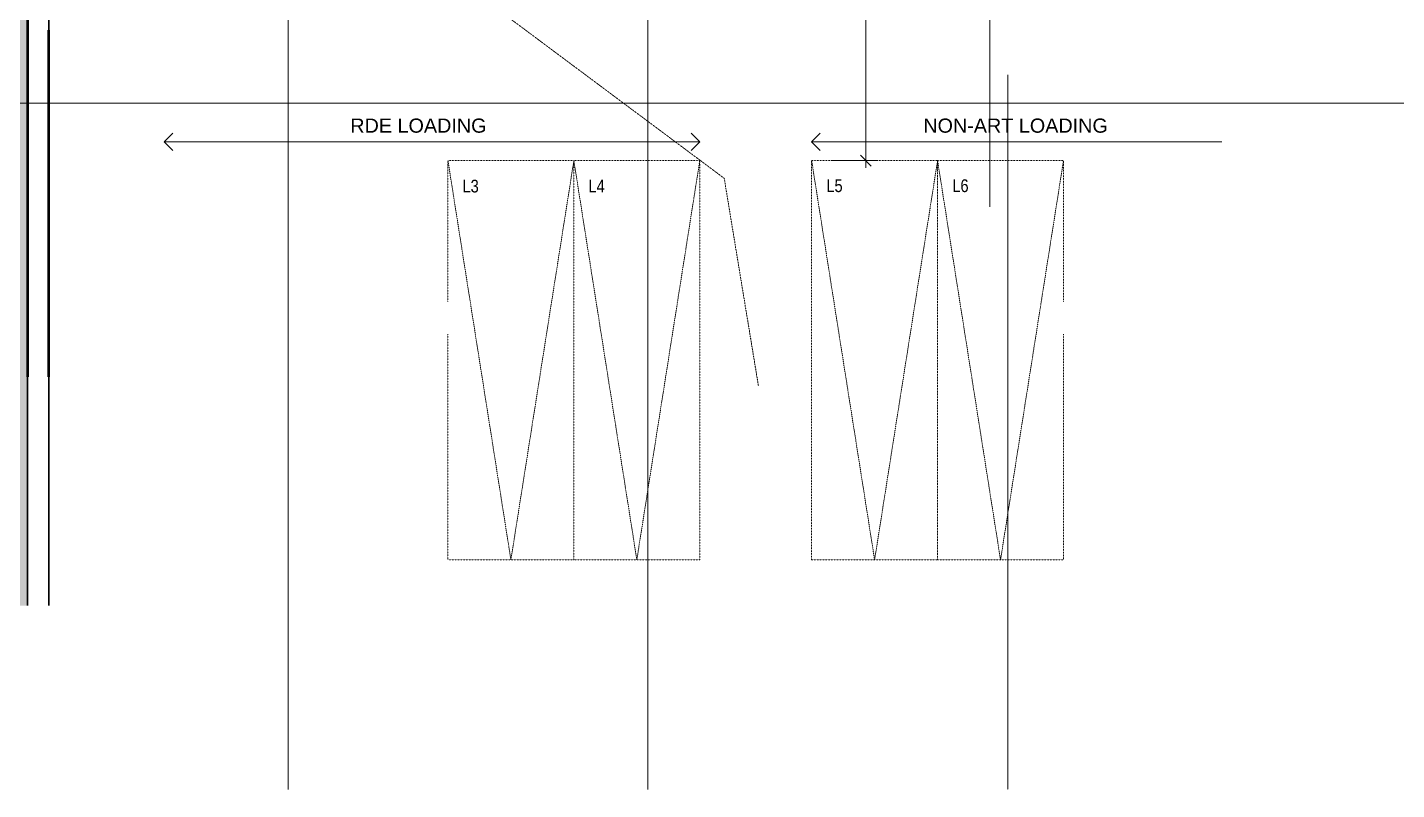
# Model space of a CAD drawing. Header units: millimetres. Extents: x -1578195 to 622687, y -255792 to 391308.
# Drawn here: x 12089 to 50149, y 304553 to 325746 of the extents above; entities that cross this region are included whole.
import ezdxf

# ---------------------------------------------------------------- set-up
doc = ezdxf.new("R2010")
doc.units = ezdxf.units.MM
for name, pattern in [('Dash2', [3, 1.5, -1.5]), ('Grid Line', [21, 12, -3, 3, -3]), ('Hidden', [2.25, 1, -1.25])]:
    doc.linetypes.add(name, pattern=pattern)
for name, color, linetype, lineweight in [('0-1', 7, 'Continuous', 5), ('A-ANNO-DIMS', 7, 'Continuous', 9), ('A-DETL', 102, 'Continuous', 5), ('A-DETL-GENF-HDLN', 7, 'Hidden', 5), ('A-DETL-HDLN-1', 7, 'Dash2', 5), ('A-WALL-2', 7, 'Continuous', 35), ('G-ANNO-TEXT', 7, 'Continuous', 5), ('OAP280_W', 210, 'Continuous', 50), ('S-GRID-1', 7, 'Grid Line', 5)]:
    doc.layers.add(name, color=color, linetype=linetype, lineweight=lineweight)
doc.layers.add('A-DETL-GENF-5', color=7, linetype='Continuous', lineweight=9, true_color=0x525252)
doc.styles.add('Arial Narrow', font='ARIALN.TTF', dxfattribs={"height": 353.981763})
doc.styles.add('Arial_5', font='arial.ttf', dxfattribs={"height": 1.081886})

# ---------------------------------------------------------------- blocks, each defined once
blk = doc.blocks.new('Dims-B2-FPLAN_2OF2__dwg__Oblique-5772969-B2_F PLAN _2 OF 2_')
at = {"layer": 'A-ANNO-DIMS'}
blk.add_line((-0.5, -0.5), (0.5, 0.5), dxfattribs=at)
blk = doc.blocks.new('ARC_LOADING TRUCK - Medium 11m-25790639-B2_F PLAN _2 OF 2_')
at = {"layer": 'A-DETL-GENF-HDLN'}
for p, q in [((-11100, 1750), (0, 0)), ((-11100, 1750), (-7175, 1750)), ((-11100, -1750), (-11100, 1750)), ((-6275, 1750), (0, 1750)), ((0, -1750), (0, 1750)), ((0, 0), (-11100, -1750)), ((0, -1750), (-11100, -1750))]:
    blk.add_line(p, q, dxfattribs=at)
blk = doc.blocks.new('ARC_LOADING TRUCK - Medium 11m-25790647-B2_F PLAN _2 OF 2_')
at = {"layer": 'A-DETL-GENF-HDLN'}
for p, q in [((0, 0), (-11100, 1750)), ((0, 1750), (-11100, 1750)), ((-11100, 1750), (-11100, -1750)), ((0, 1750), (0, -1750)), ((-11100, -1750), (0, 0)), ((-11100, -1750), (-7175, -1750)), ((-6275, -1750), (0, -1750))]:
    blk.add_line(p, q, dxfattribs=at)
blk = doc.blocks.new('ARC_LOADING TRUCK - Medium 11m-V10-B2_F PLAN _2 OF 2_')
at = {"layer": 'A-DETL-GENF-HDLN'}
for p, q in [((-11100, 1750), (0, 0)), ((-11100, 1750), (0, 1750)), ((-11100, -1750), (-11100, 1750)), ((0, -1750), (0, 1750)), ((0, 0), (-11100, -1750)), ((0, -1750), (-11100, -1750))]:
    blk.add_line(p, q, dxfattribs=at)

msp = doc.modelspace()

# ---------------------------------------------------------------- hatches: boundary and pattern name
at = {"layer": 'A-DETL-GENF-5'}
h = msp.add_hatch(dxfattribs=at)
h.set_pattern_fill('FP_5', color=256, style=0, pattern_type=2)
h.set_pattern_definition([(45, (2488, 180635.3), (1e-13, 1796.051), [1270, -1270]), (45, (2151.3, 180972.1), (1e-13, 1796.051), [1270, -1270]), (45, (1814.5, 181308.8), (1e-13, 1796.051), [1270, -1270]), (135, (1814.5, 181533.4), (-1796.051, 1e-13), [1270, -1270]), (135, (2151.3, 181870.1), (-1796.051, 1e-13), [1270, -1270]), (135, (2488, 182206.9), (-1796.051, 1e-13), [1270, -1270])])
h.paths.add_polyline_path([(12088.4, 309667.8), (12089.3, 341813.5), (81131.6, 383066.1), (126075.7, 383065.9), (126074.2, 320325), (118039, 309667.8), (119138.1, 309667.8), (125707.5, 318385.7), (126843.1, 318385.7), (126950.4, 331792.2), (126957, 385318.8), (-2190.2, 385318.8), (-2179.1, 342050), (830.3, 341466.5), (5903.6, 344497.9), (8068.2, 340875.3), (2994.9, 337843.9), (833.9, 341460.5), (-2179.8, 342038.9), (-2190.2, 309667.8), (10173, 309667.8)])

# ---------------------------------------------------------------- linework, layer by layer
at = {"layer": 'A-ANNO-DIMS'}
for p, q in [((35396.5, 321841.3), (35396.5, 331730.5)), ((34455.2, 322041.3), (35696.5, 322041.3))]:
    msp.add_line(p, q, dxfattribs=at)
at = {"layer": 'A-DETL'}
for p, q in [((15889.1, 322566.5), (16129.6, 322806.9)), ((30779.2, 322566.5), (30538.7, 322806.9)), ((33889.1, 322566.5), (34129.6, 322806.9)), ((15889.1, 322566.5), (30779.2, 322566.5)), ((15889.1, 322566.5), (16129.6, 322326.1)), ((30779.2, 322566.5), (30538.7, 322326.1)), ((33889.1, 322566.5), (45289.1, 322566.5)), ((33889.1, 322566.5), (34129.6, 322326.1))]:
    msp.add_line(p, q, dxfattribs=at)
at = {"layer": 'A-DETL-HDLN-1'}
for p, q in [((16790.7, 332491.4), (31458.9, 321549.1)), ((31458.9, 321549.1), (32407.6, 315791.3))]:
    msp.add_line(p, q, dxfattribs=at)
at = {"layer": 'A-WALL-2'}
for p, q in [((12089.3, 341813.4), (12089.1, 309667.8)), ((12689.1, 309667.8), (12689.2, 327066.4))]:
    msp.add_line(p, q, dxfattribs=at)
at = {"layer": 'OAP280_W'}
for p, q in [((12089.3, 341813.3), (12089.3, 316030.8)), ((12689.3, 316030.8), (12689.3, 325664.8))]:
    msp.add_line(p, q, dxfattribs=at)
at = {"layer": 'S-GRID-1'}
for p, q in [((19339.5, 391307.9), (19339.1, 304552.6)), ((29339.5, 391307.9), (29339.1, 304552.6)), ((38842.3, 391307.9), (38842, 320753)), ((39339.2, 324424.3), (39339.1, 304552.6)), ((-8020.2, 323641.6), (130665.4, 323640.8))]:
    msp.add_line(p, q, dxfattribs=at)

# ---------------------------------------------------------------- block references
at = {"xscale": 300, "yscale": 300, "zscale": 300, "rotation": 270}
msp.add_blockref('Dims-B2-FPLAN_2OF2__dwg__Oblique-5772969-B2_F PLAN _2 OF 2_', (35396.5, 322041.3), dxfattribs=at)
at = {"layer": '0-1', "rotation": 269.9996999999998}
for name, p in [('ARC_LOADING TRUCK - Medium 11m-25790647-B2_F PLAN _2 OF 2_', (25529.1, 310941.4)), ('ARC_LOADING TRUCK - Medium 11m-V10-B2_F PLAN _2 OF 2_', (29029.1, 310941.4)), ('ARC_LOADING TRUCK - Medium 11m-V10-B2_F PLAN _2 OF 2_', (35639.1, 310941.3)), ('ARC_LOADING TRUCK - Medium 11m-25790639-B2_F PLAN _2 OF 2_', (39139.1, 310941.3))]:
    msp.add_blockref(name, p, dxfattribs=at)

# ---------------------------------------------------------------- texts
at = {"layer": 'G-ANNO-TEXT', "attachment_point": 1}
for s, insert, char_height, width, line_spacing_factor, style in [('RDE LOADING', (21064.6, 323211), 393.413, 4032, 0.938532, 'Arial_5'), ('NON-ART LOADING', (36992, 323211), 393.413, 5457.6, 0.938532, 'Arial_5'), ('L3', (24184.7, 321509.7), 353.98, 535.659, 0.968573, 'Arial Narrow'), ('L4', (27684.7, 321509.7), 353.98, 535.659, 0.968573, 'Arial Narrow'), ('L5', (34299.1, 321520.6), 353.98, 535.659, 0.968573, 'Arial Narrow'), ('L6', (37799.1, 321520.6), 353.98, 535.659, 0.968573, 'Arial Narrow')]:
    msp.add_mtext(s, dxfattribs=dict(at, insert=insert, char_height=char_height, width=width, line_spacing_factor=line_spacing_factor, style=style))

doc.saveas('drawing.dxf')
